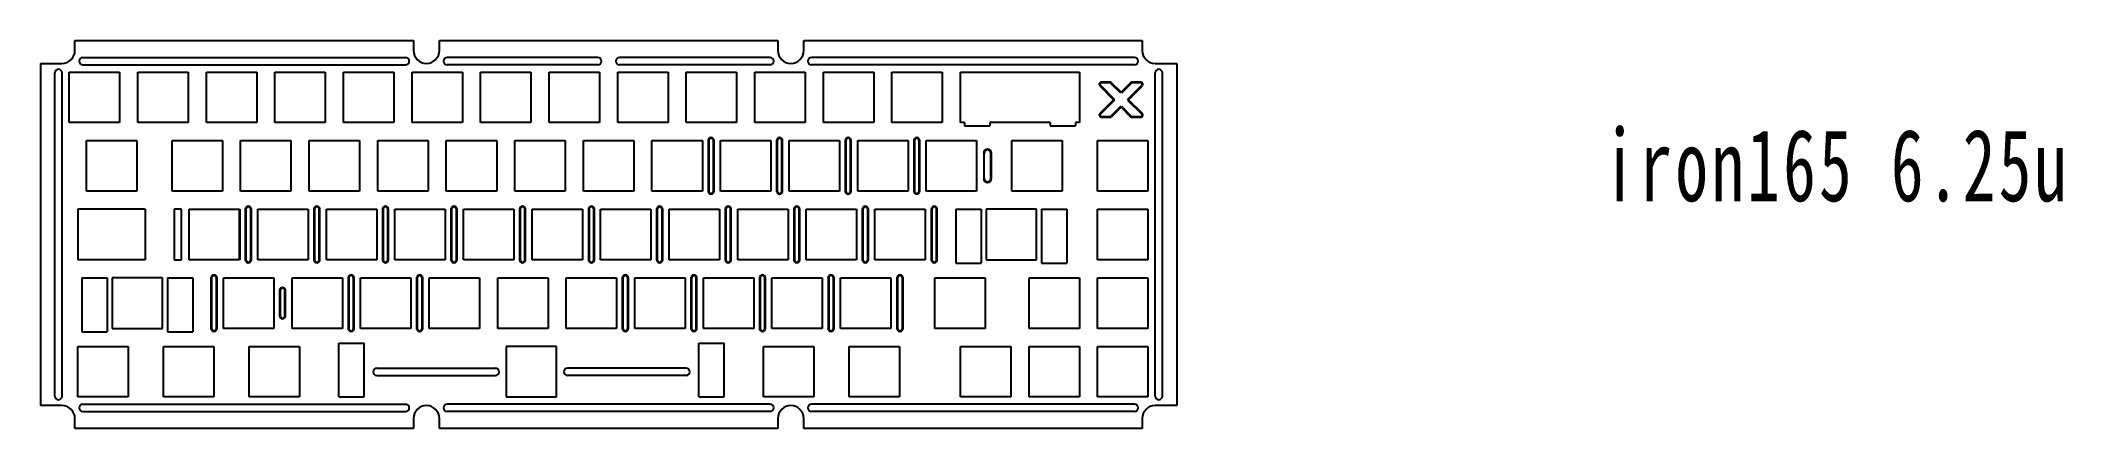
# Model space of a CAD drawing. Header units: millimetres. Extents: x 0 to 562, y 0 to 108.
import ezdxf

# ---------------------------------------------------------------- set-up
doc = ezdxf.new("R2010")
doc.units = ezdxf.units.MM
doc.layers.get('0').update_dxf_attribs({"lineweight": 35})
doc.styles.add('标准', font='', dxfattribs={"width": 0.667})
doc.styles.get('标准').set_extended_font_data('仿宋_gb2312')

msp = doc.modelspace()

# ---------------------------------------------------------------- linework, layer by layer
at = {"color": 7, "linetype": 'Continuous', "lineweight": 25}
for p, q in [((9.6, 104.95), (9.6, 107.7)), ((9.6, 107.7), (103.65, 107.7)), ((103.65, 107.7), (103.65, 104.95)), ((110.85, 104.95), (110.85, 107.7)), ((110.85, 107.7), (204.9, 107.7)), ((204.9, 107.7), (204.9, 104.95)), ((212.1, 104.95), (212.1, 107.7)), ((212.1, 107.7), (306.15, 107.7)), ((306.15, 107.7), (306.15, 104.95)), ((0, 101.35), (6, 101.35)), ((0, 101.35), (0, 6.35)), ((11.75, 102.95), (101.5, 102.95)), ((154.87, 102.95), (113, 102.95)), ((202.75, 102.95), (160.87, 102.95)), ((304, 102.95), (214.25, 102.95)), ((309.75, 101.35), (315.75, 101.35)), ((315.75, 101.35), (315.75, 6.35)), ((4, 9), (4, 98.7)), ((6, 9), (6, 98.7)), ((8, 98.95), (22, 98.95)), ((8, 84.95), (8, 98.95)), ((11.75, 100.95), (101.5, 100.95)), ((22, 98.95), (22, 84.95)), ((27.05, 98.95), (41.05, 98.95)), ((27.05, 84.95), (27.05, 98.95)), ((41.05, 98.95), (41.05, 84.95)), ((46.1, 98.95), (60.1, 98.95)), ((46.1, 84.95), (46.1, 98.95)), ((60.1, 98.95), (60.1, 84.95)), ((65.15, 98.95), (79.15, 98.95)), ((65.15, 84.95), (65.15, 98.95)), ((79.15, 98.95), (79.15, 84.95)), ((84.2, 98.95), (98.2, 98.95)), ((84.2, 84.95), (84.2, 98.95)), ((98.2, 98.95), (98.2, 84.95)), ((103.25, 98.95), (117.25, 98.95)), ((103.25, 84.95), (103.25, 98.95)), ((154.87, 100.95), (113, 100.95)), ((117.25, 98.95), (117.25, 84.95)), ((122.3, 98.95), (136.3, 98.95)), ((122.3, 84.95), (122.3, 98.95)), ((136.3, 98.95), (136.3, 84.95)), ((141.35, 98.95), (155.35, 98.95)), ((141.35, 84.95), (141.35, 98.95)), ((155.35, 98.95), (155.35, 84.95)), ((160.4, 98.95), (174.4, 98.95)), ((160.4, 84.95), (160.4, 98.95)), ((202.75, 100.95), (160.87, 100.95)), ((174.4, 98.95), (174.4, 84.95)), ((179.45, 98.95), (193.45, 98.95)), ((179.45, 84.95), (179.45, 98.95)), ((193.45, 98.95), (193.45, 84.95)), ((198.5, 98.95), (212.5, 98.95)), ((198.5, 84.95), (198.5, 98.95)), ((212.5, 98.95), (212.5, 84.95)), ((304, 100.95), (214.25, 100.95)), ((217.55, 98.95), (231.55, 98.95)), ((217.55, 84.95), (217.55, 98.95)), ((231.55, 98.95), (231.55, 84.95)), ((236.6, 98.95), (250.6, 98.95)), ((236.6, 84.95), (236.6, 98.95)), ((250.6, 98.95), (250.6, 84.95)), ((255.65, 98.95), (256.78, 98.95)), ((255.65, 84.95), (255.65, 98.95)), ((256.78, 98.95), (263.77, 98.95)), ((256.78, 98.95), (256.78, 98.95)), ((263.77, 98.95), (280.58, 98.95)), ((263.77, 98.95), (263.77, 98.95)), ((280.58, 98.95), (287.57, 98.95)), ((280.58, 98.95), (280.58, 98.95)), ((287.57, 98.95), (288.7, 98.95)), ((287.57, 98.95), (287.57, 98.95)), ((288.7, 98.95), (288.7, 84.95)), ((309.75, 9), (309.75, 98.7)), ((311.75, 9), (311.75, 98.7)), ((22, 84.95), (8, 84.95)), ((41.05, 84.95), (27.05, 84.95)), ((60.1, 84.95), (46.1, 84.95)), ((79.15, 84.95), (65.15, 84.95)), ((98.2, 84.95), (84.2, 84.95)), ((117.25, 84.95), (103.25, 84.95)), ((136.3, 84.95), (122.3, 84.95)), ((155.35, 84.95), (141.35, 84.95)), ((174.4, 84.95), (160.4, 84.95)), ((193.45, 84.95), (179.45, 84.95)), ((212.5, 84.95), (198.5, 84.95)), ((231.55, 84.95), (217.55, 84.95)), ((250.6, 84.95), (236.6, 84.95)), ((256.78, 84.95), (255.65, 84.95)), ((256.78, 84.95), (256.78, 83.98)), ((263.77, 84.95), (263.77, 83.98)), ((280.58, 84.95), (263.77, 84.95)), ((280.58, 84.95), (280.58, 83.98)), ((287.57, 84.95), (287.57, 83.98)), ((288.7, 84.95), (287.57, 84.95)), ((12.76, 79.9), (26.76, 79.9)), ((12.76, 65.9), (12.76, 79.9)), ((26.76, 79.9), (26.76, 65.9)), ((36.58, 79.9), (50.57, 79.9)), ((36.58, 65.9), (36.58, 79.9)), ((50.57, 79.9), (50.57, 65.9)), ((55.63, 79.9), (69.62, 79.9)), ((55.63, 65.9), (55.63, 79.9)), ((69.62, 79.9), (69.62, 65.9)), ((74.68, 79.9), (88.67, 79.9)), ((74.68, 65.9), (74.68, 79.9)), ((88.67, 79.9), (88.67, 65.9)), ((93.73, 79.9), (107.72, 79.9)), ((93.73, 65.9), (93.73, 79.9)), ((107.72, 79.9), (107.72, 65.9)), ((112.78, 79.9), (126.77, 79.9)), ((112.78, 65.9), (112.78, 79.9)), ((126.77, 79.9), (126.77, 65.9)), ((131.83, 79.9), (145.82, 79.9)), ((131.83, 65.9), (131.83, 79.9)), ((145.82, 79.9), (145.82, 65.9)), ((150.88, 79.9), (164.87, 79.9)), ((150.88, 65.9), (150.88, 79.9)), ((164.87, 79.9), (164.87, 65.9)), ((169.93, 79.9), (183.92, 79.9)), ((169.93, 65.9), (169.93, 79.9)), ((183.92, 79.9), (183.92, 65.9)), ((188.98, 79.9), (202.97, 79.9)), ((188.98, 65.9), (188.98, 79.9)), ((202.97, 79.9), (202.97, 65.9)), ((208.03, 79.9), (222.02, 79.9)), ((208.03, 65.9), (208.03, 79.9)), ((222.02, 79.9), (222.02, 65.9)), ((227.08, 79.9), (241.07, 79.9)), ((227.08, 65.9), (227.08, 79.9)), ((241.07, 79.9), (241.07, 65.9)), ((246.13, 79.9), (260.12, 79.9)), ((246.13, 65.9), (246.13, 79.9)), ((256.78, 83.98), (263.77, 83.98)), ((260.12, 79.9), (260.12, 65.9)), ((269.94, 79.9), (283.94, 79.9)), ((269.94, 65.9), (269.94, 79.9)), ((280.58, 83.98), (287.57, 83.98)), ((283.94, 79.9), (283.94, 65.9)), ((293.75, 79.9), (307.75, 79.9)), ((293.75, 65.9), (293.75, 79.9)), ((307.75, 79.9), (307.75, 65.9)), ((26.76, 65.9), (12.76, 65.9)), ((50.57, 65.9), (36.58, 65.9)), ((69.62, 65.9), (55.63, 65.9)), ((88.67, 65.9), (74.68, 65.9)), ((107.72, 65.9), (93.73, 65.9)), ((126.77, 65.9), (112.78, 65.9)), ((145.82, 65.9), (131.83, 65.9)), ((164.87, 65.9), (150.88, 65.9)), ((183.92, 65.9), (169.93, 65.9)), ((202.97, 65.9), (188.98, 65.9)), ((222.02, 65.9), (208.03, 65.9)), ((241.07, 65.9), (227.08, 65.9)), ((260.12, 65.9), (246.13, 65.9)), ((283.94, 65.9), (269.94, 65.9)), ((307.75, 65.9), (293.75, 65.9)), ((29.14, 60.85), (10.38, 60.85)), ((10.38, 60.85), (10.38, 46.85)), ((29.14, 60.85), (29.14, 46.85)), ((39.23, 60.85), (37.13, 60.85)), ((37.13, 60.85), (37.13, 46.85)), ((39.23, 46.85), (39.23, 60.85)), ((41.34, 60.85), (55.34, 60.85)), ((41.34, 46.85), (41.34, 60.85)), ((254.39, 60.85), (261.39, 60.85)), ((254.39, 60.85), (254.39, 45.88)), ((261.39, 60.85), (261.39, 45.88)), ((276.79, 60.85), (262.79, 60.85)), ((262.79, 60.85), (262.79, 46.85)), ((276.79, 46.85), (276.79, 60.85)), ((278.19, 60.85), (285.19, 60.85)), ((278.19, 60.85), (278.19, 45.88)), ((285.19, 60.85), (285.19, 45.88)), ((293.75, 60.85), (307.75, 60.85)), ((293.75, 46.85), (293.75, 60.85)), ((307.75, 60.85), (307.75, 46.85)), ((29.14, 46.85), (10.38, 46.85)), ((37.13, 46.85), (39.23, 46.85)), ((55.34, 46.85), (41.34, 46.85)), ((254.39, 45.88), (261.39, 45.88)), ((262.79, 46.85), (276.79, 46.85)), ((278.19, 45.88), (285.19, 45.88)), ((307.75, 46.85), (293.75, 46.85)), ((248.51, 41.8), (262.51, 41.8)), ((248.51, 27.8), (248.51, 41.8)), ((262.51, 41.8), (262.51, 27.8)), ((274.7, 41.8), (288.7, 41.8)), ((274.7, 27.8), (274.7, 41.8)), ((288.7, 41.8), (288.7, 27.8)), ((293.75, 41.8), (307.75, 41.8)), ((293.75, 27.8), (293.75, 41.8)), ((307.75, 41.8), (307.75, 27.8)), ((10.38, 22.75), (24.38, 22.75)), ((10.38, 8.75), (10.38, 22.75)), ((24.38, 22.75), (24.38, 8.75)), ((34.19, 22.75), (48.19, 22.75)), ((34.19, 8.75), (34.19, 22.75)), ((48.19, 22.75), (48.19, 8.75)), ((58.01, 22.75), (72.01, 22.75)), ((58.01, 8.75), (58.01, 22.75)), ((72.01, 22.75), (72.01, 8.75)), ((82.94, 23.72), (89.94, 23.72)), ((82.94, 8.75), (82.94, 23.72)), ((89.94, 8.75), (89.94, 23.72)), ((143.44, 22.75), (129.44, 22.75)), ((129.44, 22.75), (129.44, 8.75)), ((143.44, 8.75), (143.44, 22.75)), ((182.94, 23.72), (189.94, 23.72)), ((182.94, 8.75), (182.94, 23.72)), ((189.94, 8.75), (189.94, 23.72)), ((200.88, 22.75), (214.88, 22.75)), ((200.88, 8.75), (200.88, 22.75)), ((214.88, 22.75), (214.88, 8.75)), ((224.69, 22.75), (238.69, 22.75)), ((224.69, 8.75), (224.69, 22.75)), ((238.69, 22.75), (238.69, 8.75)), ((262.51, 27.8), (248.51, 27.8)), ((255.65, 22.75), (269.65, 22.75)), ((255.65, 8.75), (255.65, 22.75)), ((269.65, 22.75), (269.65, 8.75)), ((288.7, 27.8), (274.7, 27.8)), ((274.7, 22.75), (288.7, 22.75)), ((274.7, 8.75), (274.7, 22.75)), ((288.7, 22.75), (288.7, 8.75)), ((307.75, 27.8), (293.75, 27.8)), ((293.75, 22.75), (307.75, 22.75)), ((293.75, 8.75), (293.75, 22.75)), ((307.75, 22.75), (307.75, 8.75)), ((93.44, 16.75), (126.44, 16.75)), ((93.44, 14.75), (126.44, 14.75)), ((179.44, 16.75), (146.44, 16.75)), ((179.44, 14.75), (146.44, 14.75)), ((6, 6.35), (0, 6.35)), ((24.38, 8.75), (10.38, 8.75)), ((11.75, 6.75), (101.5, 6.75)), ((48.19, 8.75), (34.19, 8.75)), ((72.01, 8.75), (58.01, 8.75)), ((82.94, 8.75), (89.94, 8.75)), ((202.75, 6.75), (113, 6.75)), ((129.44, 8.75), (143.44, 8.75)), ((182.94, 8.75), (189.94, 8.75)), ((214.88, 8.75), (200.88, 8.75)), ((304, 6.75), (214.25, 6.75)), ((238.69, 8.75), (224.69, 8.75)), ((269.65, 8.75), (255.65, 8.75)), ((288.7, 8.75), (274.7, 8.75)), ((307.75, 8.75), (293.75, 8.75)), ((315.75, 6.35), (309.75, 6.35)), ((9.6, 0), (9.6, 2.75)), ((103.65, 0), (9.6, 0)), ((11.75, 4.75), (101.5, 4.75)), ((103.65, 2.75), (103.65, 0)), ((110.85, 0), (110.85, 2.75)), ((204.9, 0), (110.85, 0)), ((202.75, 4.75), (113, 4.75)), ((204.9, 2.75), (204.9, 0)), ((212.1, 0), (212.1, 2.75)), ((306.15, 0), (212.1, 0)), ((304, 4.75), (214.25, 4.75)), ((306.15, 2.75), (306.15, 0))]:
    msp.add_line(p, q, dxfattribs=at)
for p, q in [((297.2, 96.04), (294.79, 96.04)), ((300.27, 93.18), (297.56, 95.89)), ((302.98, 95.89), (300.27, 93.18)), ((305.74, 96.04), (303.33, 96.04)), ((294.43, 95.19), (298.35, 91.27)), ((298.35, 91.27), (294.43, 87.35)), ((302.18, 91.27), (306.1, 95.19)), ((302.18, 91.27), (306.1, 87.35)), ((294.79, 86.5), (297.2, 86.5)), ((300.27, 89.35), (297.56, 86.64)), ((300.27, 89.35), (302.98, 86.64)), ((303.33, 86.5), (305.74, 86.5)), ((185.59, 79.9), (185.59, 65.9)), ((187.09, 65.9), (187.09, 79.9)), ((204.64, 79.9), (204.64, 65.9)), ((206.14, 65.9), (206.14, 79.9)), ((223.69, 79.9), (223.69, 65.9)), ((225.19, 65.9), (225.19, 79.9)), ((242.74, 79.9), (242.74, 65.9)), ((244.24, 65.9), (244.24, 79.9)), ((264.18, 69.4), (264.18, 76.4)), ((55.34, 60.85), (55.34, 46.85)), ((57, 60.85), (57, 46.85)), ((58.51, 46.85), (58.51, 60.85)), ((76.05, 60.85), (76.05, 46.85)), ((77.56, 46.85), (77.56, 60.85)), ((95.1, 60.85), (95.1, 46.85)), ((96.61, 46.85), (96.61, 60.85)), ((114.15, 60.85), (114.15, 46.85)), ((115.66, 46.85), (115.66, 60.85)), ((133.2, 60.85), (133.2, 46.85)), ((134.71, 46.85), (134.71, 60.85)), ((152.36, 60.85), (152.36, 46.85)), ((153.86, 46.85), (153.86, 60.85)), ((171.3, 60.85), (171.3, 46.85)), ((172.81, 46.85), (172.81, 60.85)), ((190.35, 60.85), (190.35, 46.85)), ((191.86, 46.85), (191.86, 60.85)), ((209.4, 60.85), (209.4, 46.85)), ((210.91, 46.85), (210.91, 60.85)), ((228.45, 60.85), (228.45, 46.85)), ((229.96, 46.85), (229.96, 60.85)), ((247.61, 60.85), (247.61, 46.85)), ((249.11, 46.85), (249.11, 60.85)), ((47.48, 41.8), (47.48, 27.8)), ((48.98, 27.8), (48.98, 41.8)), ((85.58, 41.8), (85.58, 27.8)), ((87.08, 27.8), (87.08, 41.8)), ((104.63, 41.8), (104.63, 27.8)), ((106.13, 27.8), (106.13, 41.8)), ((161.78, 41.8), (161.78, 27.8)), ((163.28, 27.8), (163.28, 41.8)), ((180.83, 41.8), (180.83, 27.8)), ((182.33, 27.8), (182.33, 41.8)), ((199.88, 41.8), (199.88, 27.8)), ((201.38, 27.8), (201.38, 41.8)), ((218.93, 41.8), (218.93, 27.8)), ((220.43, 27.8), (220.43, 41.8)), ((238.09, 41.8), (238.09, 27.8)), ((239.59, 27.8), (239.59, 41.8)), ((66.53, 38.3), (66.53, 31.3)), ((68.03, 31.3), (68.03, 38.3))]:
    msp.add_line(p, q)
at = {"linetype": 'Continuous', "lineweight": 25}
for p, q in [((262.12, 76.4), (262.12, 69.4)), ((60.39, 60.85), (74.39, 60.85)), ((60.39, 46.85), (60.39, 60.85)), ((74.39, 60.85), (74.39, 46.85)), ((79.44, 60.85), (93.44, 60.85)), ((79.44, 46.85), (79.44, 60.85)), ((93.44, 60.85), (93.44, 46.85)), ((98.49, 60.85), (112.49, 60.85)), ((98.49, 46.85), (98.49, 60.85)), ((112.49, 60.85), (112.49, 46.85)), ((117.54, 60.85), (131.54, 60.85)), ((117.54, 46.85), (117.54, 60.85)), ((131.54, 60.85), (131.54, 46.85)), ((136.59, 60.85), (150.59, 60.85)), ((136.59, 46.85), (136.59, 60.85)), ((150.59, 60.85), (150.59, 46.85)), ((155.64, 60.85), (169.64, 60.85)), ((155.64, 46.85), (155.64, 60.85)), ((169.64, 60.85), (169.64, 46.85)), ((174.69, 60.85), (188.69, 60.85)), ((174.69, 46.85), (174.69, 60.85)), ((188.69, 60.85), (188.69, 46.85)), ((193.74, 60.85), (207.74, 60.85)), ((193.74, 46.85), (193.74, 60.85)), ((207.74, 60.85), (207.74, 46.85)), ((212.79, 60.85), (226.79, 60.85)), ((212.79, 46.85), (212.79, 60.85)), ((226.79, 60.85), (226.79, 46.85)), ((231.84, 60.85), (245.84, 60.85)), ((231.84, 46.85), (231.84, 60.85)), ((245.84, 60.85), (245.84, 46.85)), ((74.39, 46.85), (60.39, 46.85)), ((93.44, 46.85), (79.44, 46.85)), ((112.49, 46.85), (98.49, 46.85)), ((131.54, 46.85), (117.54, 46.85)), ((150.59, 46.85), (136.59, 46.85)), ((169.64, 46.85), (155.64, 46.85)), ((188.69, 46.85), (174.69, 46.85)), ((207.74, 46.85), (193.74, 46.85)), ((226.79, 46.85), (212.79, 46.85)), ((245.84, 46.85), (231.84, 46.85)), ((11.51, 41.8), (18.51, 41.8)), ((11.51, 41.8), (11.51, 26.83)), ((11.51, 41.8), (11.51, 26.83)), ((11.51, 41.8), (18.51, 41.8)), ((18.51, 41.8), (18.51, 26.83)), ((18.51, 41.8), (18.51, 26.83)), ((33.91, 41.8), (19.91, 41.8)), ((19.91, 41.8), (19.91, 27.8)), ((33.91, 41.8), (19.91, 41.8)), ((19.91, 41.8), (19.91, 27.8)), ((33.91, 27.8), (33.91, 41.8)), ((33.91, 27.8), (33.91, 41.8)), ((35.31, 41.8), (42.31, 41.8)), ((35.31, 41.8), (35.31, 26.83)), ((35.31, 41.8), (42.31, 41.8)), ((35.31, 41.8), (35.31, 26.83)), ((42.31, 41.8), (42.31, 26.83)), ((42.31, 41.8), (42.31, 26.83)), ((50.86, 41.8), (64.86, 41.8)), ((50.86, 27.8), (50.86, 41.8)), ((64.86, 41.8), (64.86, 27.8)), ((69.91, 41.8), (83.91, 41.8)), ((69.91, 27.8), (69.91, 41.8)), ((83.91, 41.8), (83.91, 27.8)), ((88.96, 41.8), (102.96, 41.8)), ((88.96, 27.8), (88.96, 41.8)), ((102.96, 41.8), (102.96, 27.8)), ((108.01, 41.8), (122.01, 41.8)), ((108.01, 27.8), (108.01, 41.8)), ((122.01, 41.8), (122.01, 27.8)), ((127.06, 41.8), (141.06, 41.8)), ((127.06, 27.8), (127.06, 41.8)), ((141.06, 41.8), (141.06, 27.8)), ((146.11, 41.8), (160.11, 41.8)), ((146.11, 27.8), (146.11, 41.8)), ((160.11, 41.8), (160.11, 27.8)), ((165.16, 41.8), (179.16, 41.8)), ((165.16, 27.8), (165.16, 41.8)), ((179.16, 41.8), (179.16, 27.8)), ((184.21, 41.8), (198.21, 41.8)), ((184.21, 27.8), (184.21, 41.8)), ((198.21, 41.8), (198.21, 27.8)), ((203.26, 41.8), (217.26, 41.8)), ((203.26, 27.8), (203.26, 41.8)), ((217.26, 41.8), (217.26, 27.8)), ((222.31, 41.8), (236.31, 41.8)), ((222.31, 27.8), (222.31, 41.8)), ((236.31, 41.8), (236.31, 27.8)), ((11.51, 26.83), (18.51, 26.83)), ((11.51, 26.83), (18.51, 26.83)), ((19.91, 27.8), (33.91, 27.8)), ((19.91, 27.8), (33.91, 27.8)), ((35.31, 26.83), (42.31, 26.83)), ((35.31, 26.83), (42.31, 26.83)), ((64.86, 27.8), (50.86, 27.8)), ((83.91, 27.8), (69.91, 27.8)), ((102.96, 27.8), (88.96, 27.8)), ((122.01, 27.8), (108.01, 27.8)), ((141.06, 27.8), (127.06, 27.8)), ((160.11, 27.8), (146.11, 27.8)), ((179.16, 27.8), (165.16, 27.8)), ((198.21, 27.8), (184.21, 27.8)), ((217.26, 27.8), (203.26, 27.8)), ((236.31, 27.8), (222.31, 27.8))]:
    msp.add_line(p, q, dxfattribs=at)
at = {"color": 7, "linetype": 'Continuous', "lineweight": 25}
for centre, radius, start, end in [((6, 104.95), 3.6, 270, 0), ((11.75, 101.95), 1, 90, 270), ((101.5, 101.95), 1, 270, 90), ((107.25, 104.95), 3.6, 180, 360), ((113, 101.95), 1, 90, 270), ((154.87, 101.95), 1, 270, 90), ((160.87, 101.95), 1, 90, 270), ((202.75, 101.95), 1, 270, 90), ((208.5, 104.95), 3.6, 180, 360), ((214.25, 101.95), 1, 90, 270), ((304, 101.95), 1, 270, 90), ((309.75, 104.95), 3.6, 180, 270), ((5, 98.7), 1, 360, 180), ((310.75, 98.7), 1, 0, 180), ((93.44, 15.75), 1, 90, 270), ((126.44, 15.75), 1, 270, 90), ((146.44, 15.75), 1, 90, 270), ((179.44, 15.75), 1, 270, 90), ((5, 9), 1, 180, 0), ((6, 2.75), 3.6, 0, 90), ((11.75, 5.75), 1, 90, 270), ((101.5, 5.75), 1, 270, 90), ((107.25, 2.75), 3.6, 0, 180), ((113, 5.75), 1, 90, 270), ((202.75, 5.75), 1, 270, 90), ((208.5, 2.75), 3.6, 0, 180), ((214.25, 5.75), 1, 90, 270), ((304, 5.75), 1, 270, 90), ((309.75, 2.75), 3.6, 90, 180), ((310.75, 9), 1, 180, 360)]:
    msp.add_arc(centre, radius, start, end, dxfattribs=at)
for centre, radius, start, end in [((294.79, 95.54), 0.5, 90, 225.0033), ((297.2, 95.54), 0.5, 45.0033, 90), ((303.33, 95.54), 0.5, 90, 134.9967), ((305.74, 95.54), 0.5, 314.9967, 90), ((294.79, 87), 0.5, 134.9967, 270), ((297.2, 87), 0.5, 270, 314.9967), ((303.33, 87), 0.5, 225.0033, 270), ((305.74, 87), 0.5, 270, 45.0033), ((186.34, 79.9), 0.75, 0, 180), ((205.39, 79.9), 0.75, 0, 180), ((224.44, 79.9), 0.75, 0, 180), ((243.49, 79.9), 0.751, 0, 180), ((263.15, 76.4), 1.03, 0, 180), ((263.15, 69.4), 1.03, 180, 360), ((186.34, 65.9), 0.75, 180, 360), ((205.39, 65.9), 0.75, 180, 360), ((224.44, 65.9), 0.75, 180, 360), ((243.49, 65.9), 0.751, 180, 0), ((57.76, 60.85), 0.75, 0, 180), ((76.81, 60.85), 0.75, 0, 180), ((95.86, 60.85), 0.75, 0, 180), ((114.91, 60.85), 0.75, 0, 180), ((133.96, 60.85), 0.75, 0, 180), ((153.11, 60.85), 0.75, 0, 180), ((172.06, 60.85), 0.75, 0, 180), ((191.11, 60.85), 0.75, 0, 180), ((210.16, 60.85), 0.75, 0, 180), ((229.21, 60.85), 0.751, 0, 180), ((248.36, 60.85), 0.75, 0, 180), ((57.76, 46.85), 0.75, 180, 0), ((76.81, 46.85), 0.75, 180, 360), ((95.86, 46.85), 0.75, 180, 360), ((114.91, 46.85), 0.75, 180, 360), ((133.96, 46.85), 0.75, 180, 0), ((153.11, 46.85), 0.75, 180, 360), ((172.06, 46.85), 0.75, 180, 360), ((191.11, 46.85), 0.75, 180, 0), ((210.16, 46.85), 0.75, 180, 0), ((229.21, 46.85), 0.751, 180, 0), ((248.36, 46.85), 0.75, 180, 0), ((48.23, 41.8), 0.75, 0, 180), ((86.33, 41.8), 0.75, 0, 180), ((105.38, 41.8), 0.75, 0, 180), ((162.53, 41.8), 0.75, 0, 180), ((181.58, 41.8), 0.75, 0, 180), ((200.63, 41.8), 0.75, 0, 180), ((219.68, 41.8), 0.751, 0, 180), ((238.84, 41.8), 0.75, 0, 180), ((67.28, 38.3), 0.75, 0, 180), ((67.28, 31.3), 0.75, 180, 360), ((48.23, 27.8), 0.75, 180, 360), ((86.33, 27.8), 0.75, 180, 360), ((105.38, 27.8), 0.75, 180, 360), ((162.53, 27.8), 0.75, 180, 0), ((181.58, 27.8), 0.75, 180, 0), ((200.63, 27.8), 0.75, 180, 360), ((219.68, 27.8), 0.751, 180, 0), ((238.84, 27.8), 0.75, 180, 0)]:
    msp.add_arc(centre, radius, start, end)

# ---------------------------------------------------------------- texts
at = {"insert": (434.32, 83.09), "char_height": 20, "width": 139.8569, "attachment_point": 1, "line_spacing_factor": 1.15057, "style": '标准'}
msp.add_mtext('\\T1.1;{\\fsimhei|b0|i0|c134|p49;iron165 6.25u\\P}', dxfattribs=at)

doc.saveas('drawing.dxf')
